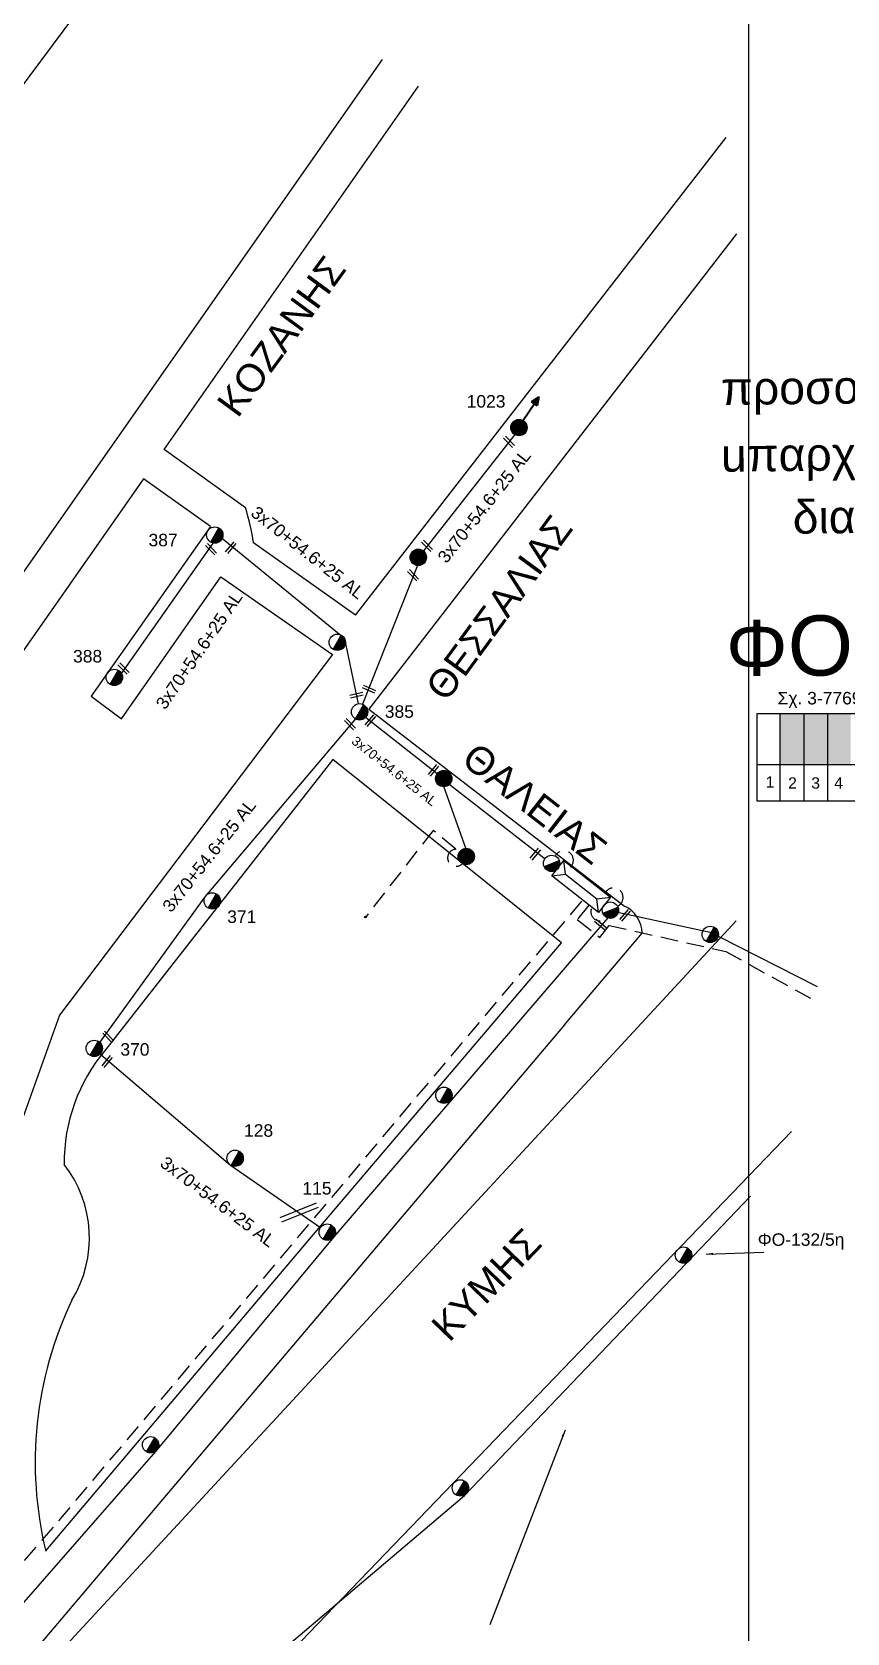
# Model space of a CAD drawing. Header units: millimetres. Extents: x 864 to 3062, y 833 to 2619.
# Drawn here: x 2793.3 to 2910.8, y 1466.7 to 1697.3 of the extents above; entities that cross this region are included whole.
import ezdxf
from ezdxf.enums import TextEntityAlignment as Align

# ---------------------------------------------------------------- set-up
doc = ezdxf.new("R2010")
doc.units = ezdxf.units.MM
doc.linetypes.add('DASHED', pattern=[19.05, 12.7, -6.35])
for name, color, linetype, lineweight in [('3x70+54.6+25 AL', 7, 'SYN_LINE', 30), ('text διευθύνσεων', 250, 'Continuous', 30), ('Υπόβαθρο ΔΕΗ', 7, 'Continuous', 30)]:
    doc.layers.add(name, color=color, linetype=linetype, lineweight=lineweight)
for name, color, linetype in [('Pillar OTE', 7, 'Continuous'), ('TEXT ΚΑΛΩΔΙΩΝ', 7, 'Continuous'), ('Άγνωστα', 7, 'Continuous'), ('ΑΓΝΩΣΤΟ ΕΝΑΕΡΙΟ ΚΑΛΩΔΙΟ', 7, 'Continuous'), ('ΑΓΝΩΣΤΟ ΥΠΟΓΕΙΟ ΚΑΛΩΔΙΟ', 7, 'DASHED'), ('Επίτονοι', 7, 'Continuous'), ('Επιγραφές - Σχήματα', 7, 'Continuous'), ('Καλώδια ΧΤ   3x150AL+50CU', 7, 'DASHED'), ('Μηχανική τομή', 7, 'Continuous'), ('Στύλος Ξύλινος', 7, 'Continuous'), ('Στύλος Ξύλινος @ 1', 7, 'Continuous'), ('Στύλος ΦΜ', 7, 'Continuous'), ('Στύλος ΦΜ @ 1', 7, 'Continuous'), ('Συνδέσεις', 7, 'Continuous'), ('Τομή', 7, 'Continuous'), ('Υποσταθμός εναέριος 2 στύλων', 7, 'Continuous'), ('Υποσταθμός πόλεως', 7, 'Continuous')]:
    doc.layers.add(name, color=color, linetype=linetype)
doc.styles.add('arial', font='arial.ttf')
doc.styles.get("Standard").update_dxf_attribs({"font": 'arial.ttf'})
doc.linetypes.add('SYN_LINE', pattern='A,0.5,-0.0001,["/\\/\\/\\/",Standard,S=0.1,R=0,X=0,Y=-0.05],-0.25', length=0.7501)
doc.dimstyles.new('ISO-25', dxfattribs={"dimtxt": 2.5, "dimasz": 2.5, "dimexe": 1.25, "dimexo": 0.625, "dimtad": 1, "dimtxsty": 'Standard', "dimcen": 2.5, "dimadec": 0, "dimazin": 0, "dimtfac": 1, "dimtmove": 0, "dimatfit": 3, "dimfxl": 1, "dimarcsym": 0})

# ---------------------------------------------------------------- blocks, each defined once
blk = doc.blocks.new('ΥΠΑΡΧΩΝ ΞΥΛΙΝΟΣ ΣΤΥΛΟΣ')
at = {"layer": 'Στύλος Ξύλινος'}
h = blk.add_hatch(color=7, dxfattribs=at)
h.paths.add_polyline_path([(-2.62, 0, 0.270008), (-1.29, -2.28), (1.3, 2.27, 0.576266)])
h.paths.add_polyline_path([(-1.29, -2.28, 0.574793), (2.62, 0, 0.268822), (1.3, 2.27)])
at = {"layer": 'Στύλος Ξύλινος', "color": 7}
blk.add_line((-1.29, -2.28), (1.3, 2.27), dxfattribs=at)
blk.add_circle((0, 0), 2.62, dxfattribs=at)
at = {"layer": 'Στύλος Ξύλινος', "flags": 4}
for tag, p in [('ΑΡΙΘΜΟΣ', (-4.91, 8.6)), ('ΤΥΠΟΣ', (-4.85, 3.39))]:
    blk.add_attdef(tag, p, '', height=4, dxfattribs=at)
blk = doc.blocks.new('ΥΠΑΡΧΩΝ ΤΣΙΜΕΝΤΕΝΙΟΣ ΣΤΥΛΟΣ')
at = {"layer": 'Στύλος ΦΜ'}
blk.add_hatch(color=7, dxfattribs=at).paths.add_polyline_path([(-1.29, -2.28, 0.574793), (2.62, 0, 0.268822), (1.3, 2.27)])
at = {"layer": 'Στύλος ΦΜ', "color": 7}
blk.add_line((-1.29, -2.28), (1.3, 2.27), dxfattribs=at)
blk.add_circle((0, 0), 2.62, dxfattribs=at)
at = {"layer": 'Στύλος ΦΜ', "flags": 4}
for tag, p in [('ΑΡΙΘΜΟΣ', (-4.68, 8.05)), ('ΤΥΠΟΣ', (-4.91, 3.03))]:
    blk.add_attdef(tag, p, '', height=4, dxfattribs=at)
blk = doc.blocks.new('ΕΠΙΤΟΝΟΣ')
at = {"layer": 'Επίτονοι', "lineweight": 40, "ltscale": 40}
blk.add_hatch(color=256, dxfattribs=at).paths.add_polyline_path([(-1.13, 6.47), (0, 9.1), (1.13, 6.47)])
for p, q in [((-1.13, 6.47), (0, 9.1)), ((1.13, 6.47), (-1.13, 6.47)), ((-1.13, 6.47), (0, 6.47)), ((0, 9.1), (1.13, 6.47)), ((0, 6.47), (0, 0))]:
    blk.add_line(p, q, dxfattribs=at)
blk = doc.blocks.new('ΜΗΧΑΝΙΚΗ ΤΟΜΗ')
at = {"layer": 'Μηχανική τομή', "ltscale": 40}
for p, q in [((-1.89, 0.78), (5.69, 0.78)), ((-1.89, -0.77), (5.69, -0.77))]:
    blk.add_line(p, q, dxfattribs=at)
blk = doc.blocks.new('ΥΠΟΣΤΑΘΜΟΣ ΕΝΑΕΡΙΟΣ ΕΠΙ 2 ΣΤΥΛΩΝ')
at = {"layer": 'Υποσταθμός εναέριος 2 στύλων', "linetype": 'Continuous'}
for points in [[(-11.97, -2.11, 0.574793), (-8.45, -0.07, 0.268822), (-9.64, 1.98)], [(9.68, -2.15, 0.574793), (13.19, -0.1, 0.268822), (12.01, 1.95)]]:
    blk.add_hatch(color=256, dxfattribs=at).paths.add_polyline_path(points)
for p, q in [((-11.97, -2.11), (-9.64, 1.98)), ((9.68, -2.15), (12.01, 1.95))]:
    blk.add_line(p, q, dxfattribs=at)
for centre in [(-10.81, -0.07), (10.84, -0.1)]:
    blk.add_circle(centre, 2.36, dxfattribs=at)
at = {"layer": 'Υποσταθμός πόλεως', "linetype": 'Continuous', "ltscale": 40}
blk.add_lwpolyline([(-8.57, 2.82), (8.57, 2.82), (8.57, -2.82), (-8.57, -2.82)], close=True, dxfattribs=at)
for points in [[(-5.75, 0), (-8.57, 2.82)], [(-8.57, -2.82), (-5.75, 0)], [(-5.75, 0), (5.75, 0)], [(5.75, 0), (8.57, 2.82)], [(8.57, -2.82), (5.75, 0)]]:
    blk.add_lwpolyline(points, dxfattribs=at)
at = {"layer": 'Υποσταθμός εναέριος 2 στύλων', "ltscale": 40, "flags": 1}
for tag, p in [('ΜΕΤΑΣΧΗΜΑΤΙΣΜΟΣ', (14.09, 2.51)), ('ΙΣΧΥΣ', (14.07, -0.28)), ('ΑΡΙΘΜΟΣ', (14.19, -3))]:
    blk.add_attdef(tag, p, '', height=1.8, dxfattribs=at)
blk = doc.blocks.new('ΤΟΜΗ')
at = {"layer": 'Τομή', "ltscale": 40}
for p, q in [((-5.68, 0), (17.06, 0)), ((-5.68, -2.77), (17.06, -2.77))]:
    blk.add_line(p, q, dxfattribs=at)
blk = doc.blocks.new('_ΣΥΝΔΕΣΗ')
at = {"layer": 'Συνδέσεις', "linetype": 'SYN_LINE', "ltscale": 40}
blk.add_hatch(color=256, dxfattribs=at).paths.add_polyline_path([(0.5, -0.01, 1), (-0.5, -0.01, 1)])
at = {"layer": 'Συνδέσεις'}
blk.add_circle((0, -0.01), 0.5, dxfattribs=at)

msp = doc.modelspace()

# ---------------------------------------------------------------- hatches: boundary and pattern name
at = {"layer": 'Καλώδια ΧΤ   3x150AL+50CU', "linetype": 'DASHED', "lineweight": -3, "ltscale": 0.2}
h = msp.add_hatch(color=5, dxfattribs=at)
h.dxf.hatch_style = 1
h.paths.add_polyline_path([(2904.61, 1599.15), (2901.17, 1599.15), (2901.17, 1591.79), (2904.61, 1591.79)])
h = msp.add_hatch(color=4, dxfattribs=at)
h.dxf.hatch_style = 1
h.paths.add_polyline_path([(2904.61, 1591.79), (2908.05, 1591.79), (2908.05, 1599.15), (2904.61, 1599.15)])
h = msp.add_hatch(color=30, dxfattribs=at)
h.dxf.hatch_style = 1
h.paths.add_polyline_path([(2911.34, 1599.15), (2908.05, 1599.15), (2908.05, 1591.79), (2911.34, 1591.78)])

# ---------------------------------------------------------------- linework, layer by layer
at = {"layer": '3x70+54.6+25 AL', "color": 30, "linetype": 'SYN_LINE', "lineweight": -3, "ltscale": 15}
for p, q in [((2852.38, 1589.8), (2867.28, 1578.2)), ((2802.59, 1550.59), (2821.96, 1534.08)), ((2821.96, 1534.08), (2834.93, 1525.08))]:
    msp.add_line(p, q, dxfattribs=at)
at = {"layer": '3x70+54.6+25 AL', "color": 5, "linetype": 'SYN_LINE', "lineweight": -3, "ltscale": 15}
for p, q in [((2876.35, 1569.72), (2836.86, 1523.73)), ((2836.86, 1523.73), (2811.15, 1492.79)), ((2811.15, 1492.79), (2789.49, 1468.04))]:
    msp.add_line(p, q, dxfattribs=at)
at = {"layer": '3x70+54.6+25 AL', "color": 4, "linetype": 'SYN_LINE', "lineweight": -3, "ltscale": 15}
msp.add_line((2876.85, 1570.71), (2891.5, 1567.52), dxfattribs=at)
at = {"layer": '3x70+54.6+25 AL', "color": 30, "linetype": 'SYN_LINE', "lineweight": -3, "ltscale": 15}
for points in [[(2862.94, 1639.32), (2849.75, 1622.56)], [(2840.38, 1600.55), (2838.42, 1609.88), (2820.6, 1624.43)], [(2819.57, 1623.86), (2806.24, 1604.96)], [(2848.91, 1620.47), (2840.98, 1600.47)], [(2841.43, 1598.6), (2851.76, 1590.49)], [(2839.96, 1598.36), (2818.26, 1572.71), (2803.09, 1551.73)]]:
    msp.add_lwpolyline(points, dxfattribs=at)
at = {"layer": '3x70+54.6+25 AL', "color": 4, "linetype": 'SYN_LINE', "lineweight": -3, "ltscale": 15}
msp.add_lwpolyline([(2892.25, 1567.06), (2906.51, 1559.8)], dxfattribs=at)
at = {"layer": '3x70+54.6+25 AL', "color": 1, "linetype": 'SYN_LINE', "lineweight": -3, "ltscale": 15}
msp.add_lwpolyline([(2811.5, 1449.02), (2855.7, 1486.45), (2896.92, 1529.58)], dxfattribs=at)
at = {"layer": 'Pillar OTE', "lineweight": -3, "ltscale": 40}
for points in [[(2897.84, 1586.51), (2897.84, 1599.15), (2918.13, 1599.15), (2918.12, 1586.49), (2897.84, 1586.52)], [(2901.17, 1586.51), (2901.17, 1599.15)], [(2904.61, 1586.51), (2904.61, 1599.15)], [(2908.04, 1586.51), (2908.05, 1599.15)], [(2897.84, 1591.8), (2918.13, 1591.78)]]:
    msp.add_lwpolyline(points, dxfattribs=at)
at = {"layer": 'ΑΓΝΩΣΤΟ ΕΝΑΕΡΙΟ ΚΑΛΩΔΙΟ', "color": 30, "linetype": 'Continuous', "lineweight": -2, "ltscale": 0.2}
msp.add_line((2852.67, 1588.65), (2855.86, 1579.63), dxfattribs=at)
at = {"layer": 'ΑΓΝΩΣΤΟ ΥΠΟΓΕΙΟ ΚΑΛΩΔΙΟ', "color": 30, "linetype": 'DASHED', "lineweight": -2, "ltscale": 0.2}
msp.add_lwpolyline([(2855.35, 1577.5, -1.485577), (2854.42, 1579.57), (2851.17, 1582.3), (2841.53, 1569.94)], format="xyb", dxfattribs=at)
at = {"layer": 'ΑΓΝΩΣΤΟ ΥΠΟΓΕΙΟ ΚΑΛΩΔΙΟ', "color": 6, "linetype": 'DASHED', "lineweight": -2, "ltscale": 0.2}
msp.add_lwpolyline([(2872.54, 1572.09), (2796.39, 1481.91), (2786.26, 1470.22)], dxfattribs=at)
at = {"layer": 'ΑΓΝΩΣΤΟ ΥΠΟΓΕΙΟ ΚΑΛΩΔΙΟ', "color": 1, "linetype": 'DASHED', "lineweight": -2, "ltscale": 0.2}
msp.add_lwpolyline([(2873.59, 1571.53), (2871.92, 1569.46), (2875.19, 1566.88), (2876.52, 1568.6), (2893.32, 1564.86), (2905.81, 1557.98)], dxfattribs=at)
at = {"layer": 'ΑΓΝΩΣΤΟ ΥΠΟΓΕΙΟ ΚΑΛΩΔΙΟ', "color": 30, "linetype": 'DASHED', "lineweight": -2, "ltscale": 0.2}
msp.add_arc((2869.99, 1577.99), 1.38, 315.2276, 153.1355, dxfattribs=at)
at = {"layer": 'ΑΓΝΩΣΤΟ ΥΠΟΓΕΙΟ ΚΑΛΩΔΙΟ', "color": 4, "linetype": 'DASHED', "lineweight": -2, "ltscale": 0.2}
msp.add_arc((2877.15, 1572.62), 1.38, 299.0048, 149.1574, dxfattribs=at)
at = {"layer": 'ΑΓΝΩΣΤΟ ΥΠΟΓΕΙΟ ΚΑΛΩΔΙΟ', "color": 5, "linetype": 'DASHED', "lineweight": -2, "ltscale": 0.2}
msp.add_arc((2875.19, 1570.58), 1.31, 160.698, 328.239, dxfattribs=at)
at = {"layer": 'Υπόβαθρο ΔΕΗ', "lineweight": -3}
for p, q in [((2848.99, 1689.54), (2812.36, 1637.19)), ((2812.37, 1637.21), (2824.1, 1628.81)), ((2809.4, 1632.96), (2777.26, 1587.03)), ((2819.08, 1626.08), (2809.41, 1632.95)), ((2819.08, 1626.08), (2801.85, 1601.63)), ((2839.97, 1613.29), (2825.28, 1623.71)), ((2806.23, 1598.39), (2820.54, 1618.82)), ((2801.85, 1601.63), (2806.23, 1598.39)), ((2795.95, 1462.39), (2894.84, 1569.26)), ((2836.03, 1526.55), (2869.65, 1566.09)), ((2820.35, 1453.25), (2902.81, 1538.92)), ((2795.33, 1478.47), (2836.01, 1526.55))]:
    msp.add_line(p, q, dxfattribs=at)
msp.add_lwpolyline([(895.62, 1848.12), (2896.63, 1848.12), (2896.63, 844.79), (895.62, 844.79)], close=True, dxfattribs=at)
for points in [[(2823.1, 1731.49), (2751.86, 1635.81), (2751.86, 1635.81), (2751.86, 1635.81)], [(2751.86, 1635.81), (2786.75, 1611.88), (2843.86, 1693.39)], [(2839.97, 1613.29), (2839.97, 1613.29), (2893.37, 1682.14)], [(2894.87, 1668.24), (2841.88, 1599.75), (2878.75, 1571.39)], [(2820.54, 1618.82), (2836.67, 1607.64), (2797.31, 1555.69)], [(2869.65, 1566.09), (2836.68, 1592.51), (2803.93, 1550.68), (2803.93, 1550.68)], [(2870.1, 1554.29), (2881.27, 1567.49)], [(2797.31, 1555.69), (2790.57, 1536.86)], [(2870.1, 1554.29), (2793.58, 1463.94)]]:
    msp.add_lwpolyline(points, dxfattribs=at)
for centre, radius, start, end in [((2793.83, 1619.13), 31.78, 8.2798, 17.7272), ((2876.84, 1567.38), 4.44, 1.4213, 64.4692), ((2823.27, 1534.36), 25.3, 139.8652, 180.4139), ((2784.47, 1523.59), 17.16, 328.3731, 38.1104), ((2848.03, 1491.26), 54.23, 154.5139, 193.6447)]:
    msp.add_arc(centre, radius, start, end, dxfattribs=at)

# ---------------------------------------------------------------- block references
at = {"layer": 'Επίτονοι', "lineweight": -3, "xscale": 0.4499999999998181, "yscale": 0.4499999999998181, "zscale": 0.4499999999998181, "rotation": 325.8080311489101}
msp.add_blockref('ΕΠΙΤΟΝΟΣ', (2864.11, 1641.37), dxfattribs=at)
at = {"layer": 'Μηχανική τομή', "lineweight": -3, "xscale": 0.2499999999999996, "yscale": 0.2499999999999996, "zscale": 0.4999999999999997}
for p, rotation in [((2861.76, 1638.62), 314.0430771350141), ((2849.96, 1623.64), 314.0430771350141), ((2818.82, 1623.15), 314.0430771350141), ((2822.27, 1623.39), 229.8299566079403), ((2847.94, 1619.4), 314.0430771350141), ((2806.2, 1605.95), 314.0430771350141), ((2841.46, 1602.86), 336.6694234426116), ((2840.59, 1601.86), 193.5531961818589), ((2842.39, 1598.46), 229.8299566079403), ((2838.83, 1597.92), 314.0430771350141), ((2851.49, 1591.31), 229.8299566079403), ((2866.16, 1579.24), 229.8299566079403), ((2879.09, 1570.42), 229.8299566079403), ((2875.62, 1568.42), 140.3475706356838), ((2804, 1552.87), 314.0430771350141), ((2804.45, 1549.36), 229.8299566079403)]:
    msp.add_blockref('ΜΗΧΑΝΙΚΗ ΤΟΜΗ', p, dxfattribs=dict(at, rotation=rotation))
at = {"layer": 'Στύλος Ξύλινος @ 1', "lineweight": -3, "ltscale": 40}
ref = msp.add_blockref('ΥΠΑΡΧΩΝ ΞΥΛΙΝΟΣ ΣΤΥΛΟΣ', (2863.52, 1640.34), dxfattribs=dict(at, xscale=0.4499999999998181, yscale=0.4499999999998181, zscale=0.4499999999998181))
ref.add_attrib('ΤΥΠΟΣ', '1023', (2855.99, 1643.22), dxfattribs={"layer": 'Στύλος Ξύλινος', "height": 1.8, "flags": 4})
at = {"layer": 'Στύλος Ξύλινος @ 1', "lineweight": -3, "ltscale": 40, "xscale": 0.4499999999998181, "yscale": 0.4499999999998181, "zscale": 0.4499999999998181}
for p in [(2849.02, 1621.64), (2852.69, 1589.76), (2855.93, 1578.53)]:
    msp.add_blockref('ΥΠΑΡΧΩΝ ΞΥΛΙΝΟΣ ΣΤΥΛΟΣ', p, dxfattribs=at)
at = {"layer": 'Στύλος ΦΜ @ 1', "lineweight": -3, "ltscale": 40}
ref = msp.add_blockref('ΥΠΑΡΧΩΝ ΤΣΙΜΕΝΤΕΝΙΟΣ ΣΤΥΛΟΣ', (2819.69, 1624.85), dxfattribs=dict(at, xscale=0.449999999999818, yscale=0.449999999999818, zscale=0.449999999999818))
ref.add_attrib('ΤΥΠΟΣ', '387', (2810.14, 1623.23), dxfattribs={"layer": 'Στύλος ΦΜ', "height": 1.8, "flags": 4})
for p, xscale, yscale, zscale in [((2837.34, 1609.4), 0.4499999999998181, 0.4499999999998181, 0.4499999999998181), ((2891.1, 1567.31), 0.449999999999818, 0.449999999999818, 0.449999999999818), ((2852.71, 1544.13), 0.4499999999998181, 0.4499999999998181, 0.4499999999998181), ((2887.24, 1521.1), 0.4499999999998181, 0.4499999999998181, 0.4499999999998181), ((2810.44, 1493.77), 0.4499999999998181, 0.4499999999998181, 0.4499999999998181), ((2855.08, 1487.56), 0.4499999999998181, 0.4499999999998181, 0.4499999999998181)]:
    msp.add_blockref('ΥΠΑΡΧΩΝ ΤΣΙΜΕΝΤΕΝΙΟΣ ΣΤΥΛΟΣ', p, dxfattribs=dict(at, xscale=xscale, yscale=yscale, zscale=zscale))
ref = msp.add_blockref('ΥΠΑΡΧΩΝ ΤΣΙΜΕΝΤΕΝΙΟΣ ΣΤΥΛΟΣ', (2805.21, 1604.34), dxfattribs=dict(at, xscale=0.4499999999998181, yscale=0.4499999999998181, zscale=0.4499999999998181))
ref.add_attrib('ΤΥΠΟΣ', '388', (2799.26, 1606.49), dxfattribs={"layer": 'Στύλος ΦΜ', "height": 1.8, "flags": 4})
ref = msp.add_blockref('ΥΠΑΡΧΩΝ ΤΣΙΜΕΝΤΕΝΙΟΣ ΣΤΥΛΟΣ', (2840.55, 1599.38), dxfattribs=dict(at, xscale=0.4499999999998181, yscale=0.4499999999998181, zscale=0.4499999999998181))
ref.add_attrib('ΤΥΠΟΣ', '385', (2844.19, 1598.52), dxfattribs={"layer": 'Στύλος ΦΜ', "height": 1.8, "flags": 4})
ref = msp.add_blockref('ΥΠΑΡΧΩΝ ΤΣΙΜΕΝΤΕΝΙΟΣ ΣΤΥΛΟΣ', (2819.32, 1572.13), dxfattribs=dict(at, xscale=0.449999999999818, yscale=0.449999999999818, zscale=0.449999999999818))
ref.add_attrib('ΤΥΠΟΣ', '371', (2821.48, 1568.97), dxfattribs={"layer": 'Στύλος ΦΜ', "height": 1.8, "rotation": 360, "flags": 4})
ref = msp.add_blockref('ΥΠΑΡΧΩΝ ΤΣΙΜΕΝΤΕΝΙΟΣ ΣΤΥΛΟΣ', (2802.32, 1550.89), dxfattribs=dict(at, xscale=0.4499999999998181, yscale=0.4499999999998181, zscale=0.4499999999998181))
ref.add_attrib('ΤΥΠΟΣ', '370', (2806.08, 1549.84), dxfattribs={"layer": 'Στύλος ΦΜ', "height": 1.8, "flags": 4})
ref = msp.add_blockref('ΥΠΑΡΧΩΝ ΤΣΙΜΕΝΤΕΝΙΟΣ ΣΤΥΛΟΣ', (2822.62, 1535.06), dxfattribs=dict(at, xscale=0.449999999999818, yscale=0.449999999999818, zscale=0.449999999999818))
ref.add_attrib('ΤΥΠΟΣ', '128', (2823.9, 1538.16), dxfattribs={"layer": 'Στύλος ΦΜ', "height": 1.8, "flags": 4})
ref = msp.add_blockref('ΥΠΑΡΧΩΝ ΤΣΙΜΕΝΤΕΝΙΟΣ ΣΤΥΛΟΣ', (2835.89, 1524.41), dxfattribs=dict(at, xscale=0.4499999999998181, yscale=0.4499999999998181, zscale=0.4499999999998181))
ref.add_attrib('ΤΥΠΟΣ', '115', (2832.32, 1529.83), dxfattribs={"layer": 'Στύλος ΦΜ', "height": 1.8, "flags": 4})
at = {"layer": 'Συνδέσεις', "lineweight": -3, "xscale": 0.25, "yscale": 0.25, "zscale": 0.25}
msp.add_blockref('_ΣΥΝΔΕΣΗ', (2841.4, 1569.82), dxfattribs=at)
at = {"layer": 'Τομή', "lineweight": -3, "xscale": 0.2499999999999996, "yscale": 0.2499999999999996, "zscale": 0.2499999999999996, "rotation": 21.9925601507819}
msp.add_blockref('ΤΟΜΗ', (2830.41, 1527.06), dxfattribs=at)
at = {"layer": 'Υποσταθμός εναέριος 2 στύλων', "lineweight": -3, "xscale": 0.4999999999999998, "yscale": 0.4999999999999998, "zscale": 0.4999999999999998, "rotation": 321.5973386770551}
msp.add_blockref('ΥΠΟΣΤΑΘΜΟΣ ΕΝΑΕΡΙΟΣ ΕΠΙ 2 ΣΤΥΛΩΝ', (2872.49, 1574.21), dxfattribs=at)

# ---------------------------------------------------------------- texts
at = {"lineweight": -3, "ltscale": 30, "char_height": 1.63, "width": 11.2573, "attachment_point": 1}
for s, insert in [('1', (2899.08, 1590.08)), ('2', (2902.32, 1589.94)), ('3', (2905.65, 1589.94)), ('4', (2908.96, 1589.94))]:
    msp.add_mtext(s, dxfattribs=dict(at, insert=insert))
at = {"layer": 'text διευθύνσεων', "color": 7, "lineweight": -3}
msp.add_text('ΚYMHΣ', height=4, rotation=46.1211, dxfattribs=at).set_placement((2858.82, 1516.87), align=Align.MIDDLE_CENTER)
at = {"layer": 'text διευθύνσεων', "color": 7, "lineweight": -3, "ltscale": 40, "char_height": 4, "width": 94.4586, "attachment_point": 1, "style": 'arial'}
for s, insert, rotation in [('ΚΟΖΑΝΗΣ', (2819.76, 1643.93), 53.7778), ('ΘΕΣΣΑΛΙΑΣ', (2849.82, 1603.01), 53.7778), ('ΘΑΛΕΙΑΣ', (2857.47, 1595.22), 322.0646)]:
    msp.add_mtext(s, dxfattribs=dict(at, insert=insert, rotation=rotation))
at = {"layer": 'TEXT ΚΑΛΩΔΙΩΝ', "color": 1, "linetype": 'Continuous', "lineweight": -3, "ltscale": 0.2}
for s, p in [('προσοχη το κατ/κο 3-776971/2 δεν ', (2945.27, 1646.52)), ('uπαρχει . Το δικτυο εγινε μετα απο ', (2944.96, 1636.89)), ('διαπιστωση του γραφειου χ.τ', (2945.78, 1627.86))]:
    msp.add_text(s, height=4.7764, rotation=0.5805, dxfattribs=at).set_placement(p, align=Align.MIDDLE_CENTER)
at = {"layer": 'TEXT ΚΑΛΩΔΙΩΝ', "linetype": 'Continuous', "lineweight": -3, "ltscale": 0.2}
for height, rotation, p in [(1.8, 51.7737, (2858.51, 1629.01)), (1.8, 321.8639, (2833.09, 1622.33)), (1.8, 55.4912, (2817.42, 1608.26)), (1.3533, 321.8639, (2845.56, 1590.85)), (1.8, 51.4754, (2818.87, 1578.67)), (1.8, 323.1364, (2820.13, 1528.79))]:
    msp.add_text('3x70+54.6+25 AL', height=height, rotation=rotation, dxfattribs=at).set_placement(p, align=Align.MIDDLE_CENTER)
at = {"layer": 'Άγνωστα', "lineweight": -3, "ltscale": 40, "insert": (2900.8, 1602.25), "char_height": 1.8, "width": 27.758, "attachment_point": 1, "style": 'arial'}
msp.add_mtext('Σχ. 3-77697 1/2', dxfattribs=at)
at = {"layer": 'Άγνωστα', "lineweight": -3, "ltscale": 40, "insert": (2897.94, 1524.24), "char_height": 1.8, "width": 27.758, "attachment_point": 1, "line_spacing_factor": 3, "style": 'arial'}
msp.add_mtext('ΦΟ-132/5η', dxfattribs=at)
at = {"layer": 'Υπόβαθρο ΔΕΗ', "lineweight": -3, "insert": (2893.35, 1613.27), "char_height": 8, "width": 84.6573, "attachment_point": 1}
msp.add_mtext('Φ{\\H1.0833x;O}-132', dxfattribs=at)

# ---------------------------------------------------------------- leaders
at = {"layer": 'Επιγραφές - Σχήματα', "lineweight": -3, "ltscale": 40}
msp.add_leader([(2890.51, 1521.25), (2898.81, 1521.51)], dimstyle='ISO-25', override={"dimasz": 1, "dimtad": 0}, dxfattribs=at)
at = {"layer": 'Επιγραφές - Σχήματα', "color": 1, "lineweight": -3, "ltscale": 40}
msp.add_leader([(2870.19, 1495.9), (2859.32, 1467.85)], dimstyle='ISO-25', override={"dimasz": 1, "dimtad": 0}, dxfattribs=at)

doc.saveas('drawing.dxf')
